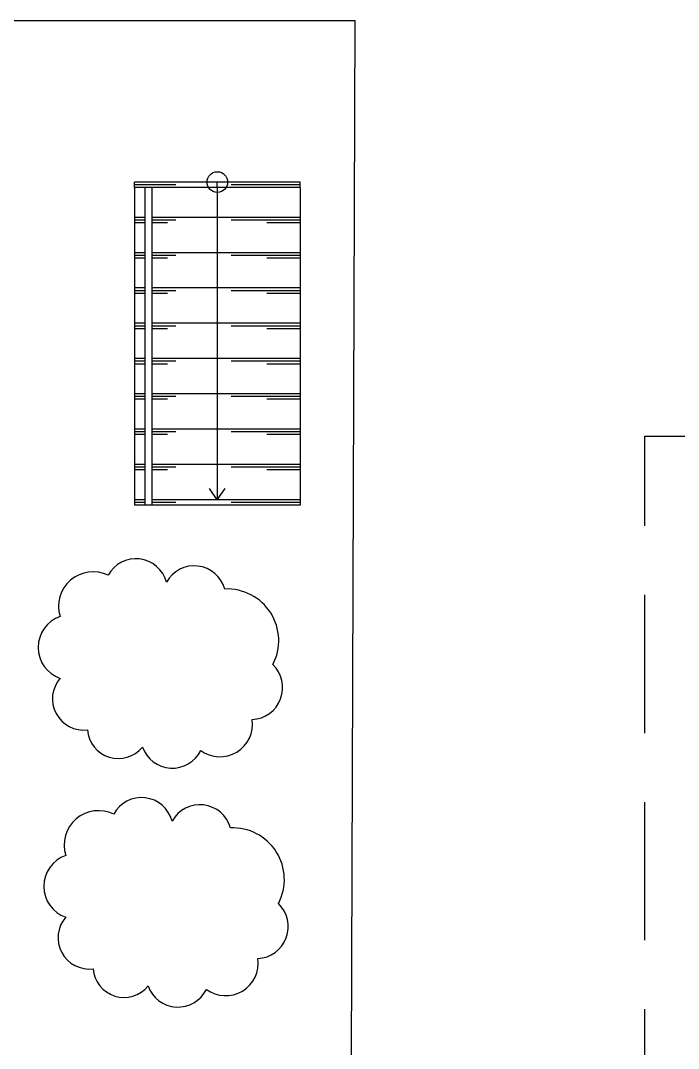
# Model space of a CAD drawing. Header units: metres. Extents: x -220 to 294, y -29 to 18.
# Drawn here: x -179.439 to -178.247, y 8.44 to 10.301 of the extents above; entities that cross this region are included whole.
import ezdxf

# ---------------------------------------------------------------- set-up
doc = ezdxf.new("R2010")
doc.units = ezdxf.units.M
doc.header["$MEASUREMENT"] = 0
doc.linetypes.add('DASHED2', pattern=[0.375, 0.25, -0.125])
doc.linetypes.add('HIDDEN2', pattern=[0.1875, 0.125, -0.0625])
for name, color, linetype in [('Cizgi', 7, 'Continuous'), ('Merdiven', 7, 'Continuous'), ('Olculendirme', 7, 'Continuous'), ('Revizyon_Bulutu', 7, 'Continuous')]:
    doc.layers.add(name, color=color, linetype=linetype)

msp = doc.modelspace()

# ---------------------------------------------------------------- linework, layer by layer
at = {"layer": 'Cizgi', "color": 251, "linetype": 'DASHED2', "lineweight": -3}
for points in [[(-178.3074, 6.3862), (-178.3074, 9.5487)], [(-178.3074, 9.5487), (-178.1324, 9.5487)]]:
    msp.add_lwpolyline(points, dxfattribs=at)
at = {"layer": 'Merdiven', "color": 38, "linetype": 'Continuous', "lineweight": -3}
for points in [[(-178.9322, 10.0087), (-179.2322, 10.0087)], [(-179.2322, 9.9987), (-179.2322, 10.0087)], [(-179.0822, 9.9987), (-179.0822, 10.0087)], [(-179.0822, 9.9987), (-179.0822, 9.4337)], [(-178.9322, 9.9987), (-178.9322, 10.0087)], [(-179.2135, 9.9448), (-179.2322, 9.9448)], [(-178.9322, 9.9448), (-179.201, 9.9448)], [(-179.2135, 9.8809), (-179.2322, 9.8809)], [(-178.9322, 9.8809), (-179.201, 9.8809)], [(-179.2135, 9.817), (-179.2322, 9.817)], [(-178.9322, 9.817), (-179.201, 9.817)], [(-179.2135, 9.7531), (-179.2322, 9.7531)], [(-178.9322, 9.7531), (-179.201, 9.7531)], [(-179.2135, 9.6892), (-179.2322, 9.6892)], [(-178.9322, 9.6892), (-179.201, 9.6892)], [(-179.2135, 9.6254), (-179.2322, 9.6254)], [(-178.9322, 9.6254), (-179.201, 9.6254)], [(-179.2135, 9.5615), (-179.2322, 9.5615)], [(-178.9322, 9.5615), (-179.201, 9.5615)], [(-179.2135, 9.4976), (-179.2322, 9.4976)], [(-178.9322, 9.4976), (-179.201, 9.4976)], [(-179.0822, 9.4337), (-179.0965, 9.4542)], [(-179.0822, 9.4337), (-179.0679, 9.4542)], [(-179.2135, 9.4337), (-179.2322, 9.4337)], [(-178.9322, 9.4337), (-179.201, 9.4337)]]:
    msp.add_lwpolyline(points, dxfattribs=at)
at = {"layer": 'Merdiven', "color": 38, "linetype": 'HIDDEN2', "lineweight": -3}
for points in [[(-178.9322, 10.0037), (-179.2322, 10.0037)], [(-179.2135, 9.9987), (-179.2322, 9.9987)], [(-179.201, 9.9987), (-179.2135, 9.9987)], [(-179.1722, 9.9987), (-179.201, 9.9987)], [(-178.9322, 9.9987), (-178.9922, 9.9987)], [(-179.2135, 9.9398), (-179.2322, 9.9398)], [(-178.9322, 9.9398), (-179.201, 9.9398)], [(-179.2135, 9.9348), (-179.2322, 9.9348)], [(-179.1722, 9.9348), (-179.201, 9.9348)], [(-178.9322, 9.9348), (-178.9922, 9.9348)], [(-179.2135, 9.8759), (-179.2322, 9.8759)], [(-179.2135, 9.8709), (-179.2322, 9.8709)], [(-178.9322, 9.8759), (-179.201, 9.8759)], [(-179.1722, 9.8709), (-179.201, 9.8709)], [(-178.9322, 9.8709), (-178.9922, 9.8709)], [(-179.2135, 9.812), (-179.2322, 9.812)], [(-178.9322, 9.812), (-179.201, 9.812)], [(-179.2135, 9.807), (-179.2322, 9.807)], [(-179.1722, 9.807), (-179.201, 9.807)], [(-178.9322, 9.807), (-178.9922, 9.807)], [(-179.2135, 9.7481), (-179.2322, 9.7481)], [(-179.2135, 9.7431), (-179.2322, 9.7431)], [(-178.9322, 9.7481), (-179.201, 9.7481)], [(-179.1722, 9.7431), (-179.201, 9.7431)], [(-178.9322, 9.7431), (-178.9922, 9.7431)], [(-179.2135, 9.6842), (-179.2322, 9.6842)], [(-179.2135, 9.6792), (-179.2322, 9.6792)], [(-178.9322, 9.6842), (-179.201, 9.6842)], [(-179.1722, 9.6792), (-179.201, 9.6792)], [(-178.9322, 9.6792), (-178.9922, 9.6792)], [(-179.2135, 9.6204), (-179.2322, 9.6204)], [(-179.2135, 9.6154), (-179.2322, 9.6154)], [(-178.9322, 9.6204), (-179.201, 9.6204)], [(-179.1722, 9.6154), (-179.201, 9.6154)], [(-178.9322, 9.6154), (-178.9922, 9.6154)], [(-179.2135, 9.5565), (-179.2322, 9.5565)], [(-179.2135, 9.5515), (-179.2322, 9.5515)], [(-178.9322, 9.5565), (-179.201, 9.5565)], [(-179.1722, 9.5515), (-179.201, 9.5515)], [(-178.9322, 9.5515), (-178.9922, 9.5515)], [(-179.2135, 9.4926), (-179.2322, 9.4926)], [(-178.9322, 9.4926), (-179.201, 9.4926)], [(-179.2135, 9.4876), (-179.2322, 9.4876)], [(-179.1722, 9.4876), (-179.201, 9.4876)], [(-178.9322, 9.4876), (-178.9922, 9.4876)], [(-179.2135, 9.4287), (-179.2322, 9.4287)], [(-179.2135, 9.4237), (-179.2322, 9.4237)], [(-178.9322, 9.4287), (-179.201, 9.4287)], [(-179.1722, 9.4237), (-179.201, 9.4237)], [(-178.9322, 9.4237), (-178.9922, 9.4237)]]:
    msp.add_lwpolyline(points, dxfattribs=at)
at = {"layer": 'Merdiven', "color": 59, "linetype": 'Continuous', "lineweight": -3}
for points in [[(-179.2135, 9.9987), (-179.2322, 9.9987)], [(-179.2322, 9.9987), (-179.2322, 9.4237)], [(-179.2135, 9.9987), (-179.2135, 9.4237)], [(-179.201, 9.9987), (-179.2135, 9.9987)], [(-179.201, 9.9987), (-179.2135, 9.9987)], [(-179.201, 9.9987), (-179.201, 9.4237)], [(-178.9322, 9.9987), (-179.201, 9.9987)], [(-178.9322, 9.9987), (-178.9322, 9.4237)], [(-179.2135, 9.4237), (-179.2322, 9.4237)], [(-179.201, 9.4237), (-179.2135, 9.4237)], [(-178.9322, 9.4237), (-179.201, 9.4237)]]:
    msp.add_lwpolyline(points, dxfattribs=at)
at = {"layer": 'Merdiven', "color": 38, "linetype": 'Continuous', "lineweight": -3}
msp.add_circle((-179.0822, 10.0087), 0.0187, dxfattribs=at)
at = {"layer": 'Olculendirme', "color": 158, "linetype": 'Continuous', "lineweight": -3}
for points in [[(-184.4745, 10.3012), (-178.8329, 10.3012)], [(-178.8329, 10.3012), (-178.847, 6.3737)]]:
    msp.add_lwpolyline(points, dxfattribs=at)
at = {"layer": 'Revizyon_Bulutu', "color": 95, "linetype": 'Continuous', "lineweight": -3}
for centre, radius, start, end in [((-179.2297, 9.2696), 0.0573, 14.9685, 151.6118), ((-179.1241, 9.2565), 0.0575, 15.5314, 151.0489), ((-179.3076, 9.2407), 0.0624, 63.9275, 197.2751), ((-179.0644, 9.1785), 0.0935, 332.3048, 92.6376), ((-179.3474, 9.1662), 0.0594, 109.4641, 250.5359), ((-179.0217, 9.0934), 0.0579, 272.7701, 46.1178), ((-179.3243, 9.0732), 0.0567, 139.1917, 276.9532), ((-179.0774, 9.0274), 0.0591, 233.9268, 8.0008), ((-179.2616, 9.0209), 0.056, 184.0697, 321.2222), ((-179.1637, 9.0051), 0.0575, 199.5448, 333.7223), ((-179.2195, 8.837), 0.0573, 14.9685, 151.6118), ((-179.1139, 8.824), 0.0575, 15.5314, 151.0489), ((-179.2974, 8.8082), 0.0624, 63.9275, 197.2751), ((-179.0542, 8.746), 0.0935, 332.3048, 92.6376), ((-179.3372, 8.7336), 0.0594, 109.4641, 250.5359), ((-179.0115, 8.6608), 0.0579, 272.7701, 46.1178), ((-179.3141, 8.6406), 0.0567, 139.1917, 276.9532), ((-179.0672, 8.5948), 0.0591, 233.9268, 8.0008), ((-179.2514, 8.5884), 0.056, 184.0697, 321.2222), ((-179.1536, 8.5725), 0.0575, 199.5448, 333.7223)]:
    msp.add_arc(centre, radius, start, end, dxfattribs=at)

doc.saveas('drawing.dxf')
